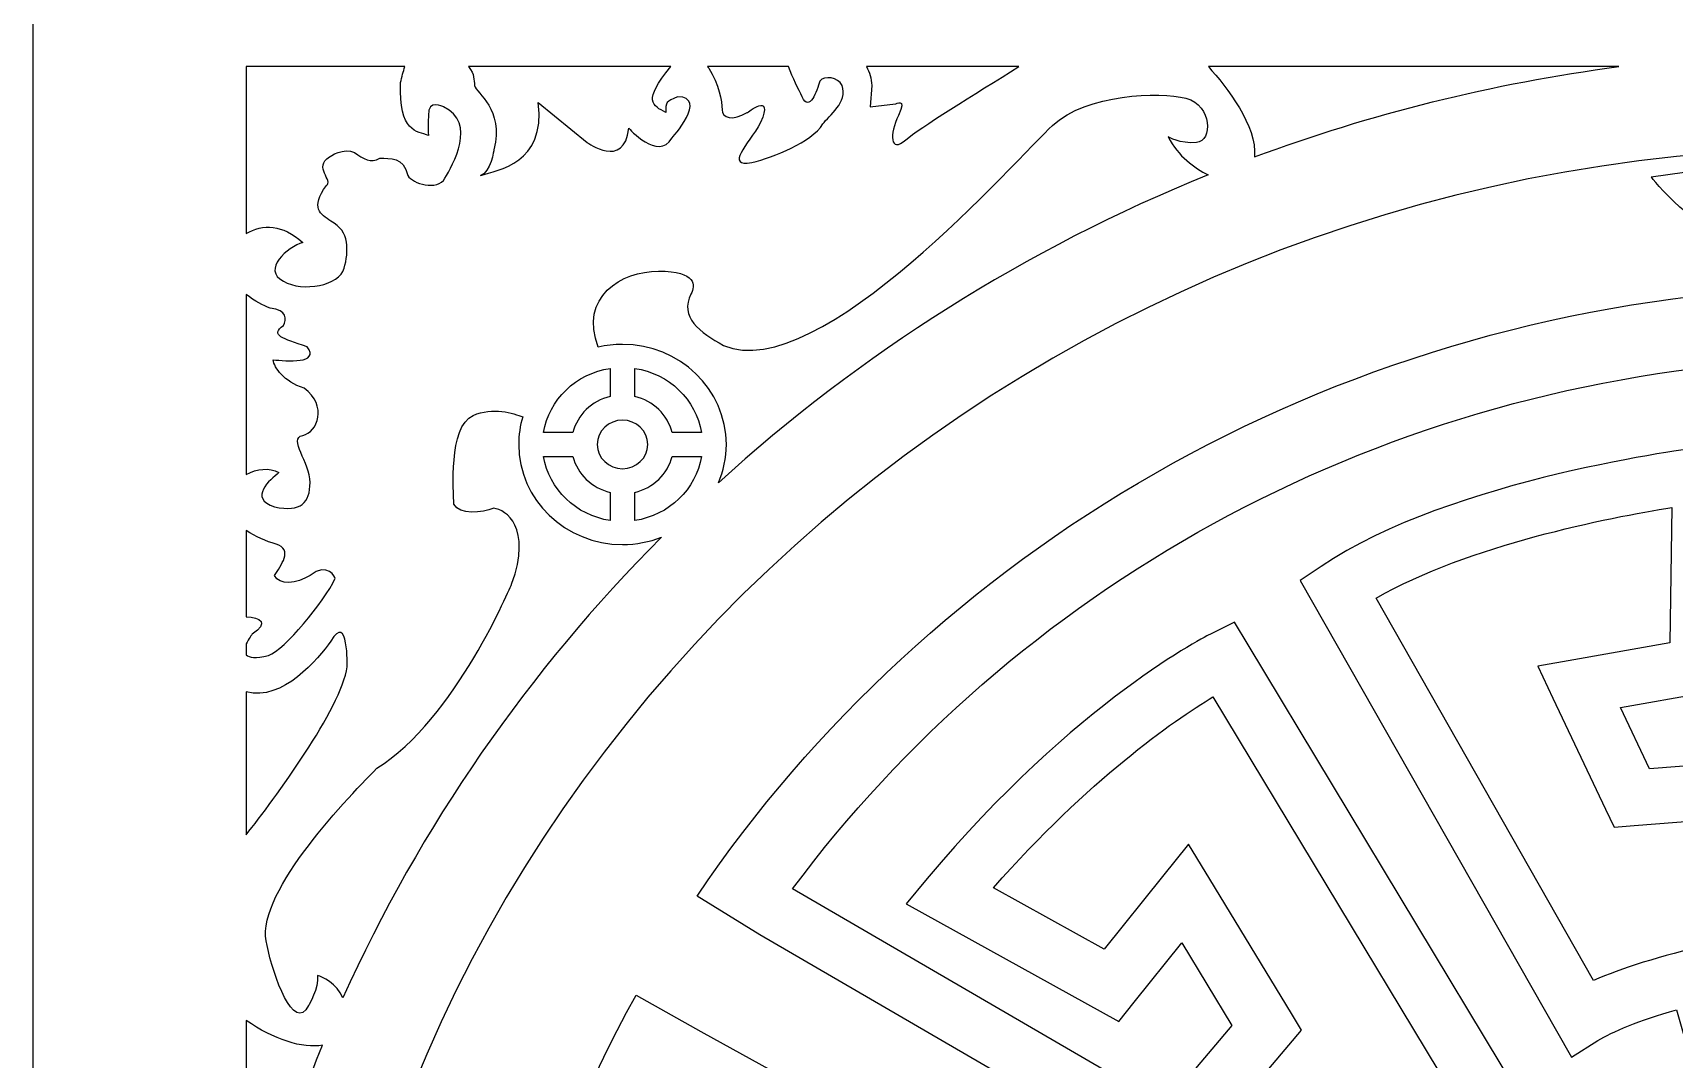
# Model space of a CAD drawing. Header units: centimetres. Extents: x 19 to 51.3, y -22.3 to 26.7.
# Drawn here: x 19.03 to 33.63, y 7.07 to 16.19 of the extents above; entities that cross this region are included whole.
import ezdxf

# ---------------------------------------------------------------- set-up
doc = ezdxf.new("R2010")
doc.units = ezdxf.units.CM
doc.header["$MEASUREMENT"] = 0
doc.layers.add('layer 1', color=7, linetype='Continuous')

msp = doc.modelspace()

# ---------------------------------------------------------------- linework, layer by layer
at = {"layer": 'layer 1', "color": 18}
for points, knots in [([(19.02931, 26.67519), (19.02931, 26.67519), (51.30372, 26.67519), (51.30372, 26.67519), (51.30372, 26.67519), (51.30372, 26.67519), (51.30372, -22.32481), (51.30372, -22.32481), (51.30372, -22.32481), (51.30372, -22.32481), (19.02931, -22.32481), (19.02931, -22.32481), (19.02931, -22.32481), (19.02931, -22.32481), (19.02931, 26.67519), (19.02931, 26.67519)], [0, 0, 0, 0, 0.2, 0.2, 0.2, 0.2, 0.4, 0.4, 0.4, 0.4, 0.6, 0.6, 0.6, 0.6, 1, 1, 1, 1]), ([(20.9278, 15.89378), (20.9278, 15.89378), (22.33841, 15.89378), (22.33841, 15.89378), (22.33841, 15.89378), (22.32445, 15.85057), (22.31192, 15.80273), (22.29942, 15.75211), (22.29942, 15.75211), (22.28623, 15.30761), (22.44441, 15.32031), (22.54986, 15.28221), (22.54986, 15.28221), (22.53667, 15.35841), (22.54986, 15.46001), (22.54986, 15.46001), (22.54986, 15.46001), (22.53667, 15.61241), (22.68167, 15.53621), (22.68167, 15.53621), (22.68167, 15.53621), (22.98485, 15.39651), (22.76077, 15.01551), (22.69486, 14.90121), (22.69486, 14.90121), (22.62894, 14.78691), (22.40486, 14.85041), (22.36532, 14.92661), (22.36532, 14.92661), (22.32577, 15.09171), (22.20714, 15.07901), (22.11488, 15.07901), (22.11488, 15.07901), (22.03578, 15.02821), (21.96988, 15.07901), (21.89078, 15.12981), (21.89078, 15.12981), (21.79851, 15.18061), (21.6667, 15.09171), (21.6667, 15.09171), (21.6667, 15.09171), (21.52171, 15.00281), (21.70623, 14.87581), (21.64034, 14.83771), (21.64034, 14.83771), (21.49534, 14.63451), (21.58761, 14.58371), (21.67988, 14.52021), (21.67988, 14.52021), (21.85124, 14.43131), (21.83807, 14.25351), (21.79851, 14.10111), (21.79851, 14.10111), (21.75897, 13.94871), (21.42942, 13.88521), (21.25809, 13.98681), (21.25809, 13.98681), (21.06036, 14.08841), (21.29762, 14.29161), (21.42942, 14.32971), (21.42942, 14.32971), (21.24875, 14.49413), (21.07574, 14.49647), (20.9278, 14.40973), (20.9278, 14.40973), (20.9278, 14.40973), (20.9278, 15.89378), (20.9278, 15.89378)], [0, 0, 0, 0, 0.05555556, 0.05555556, 0.05555556, 0.05555556, 0.11111111, 0.11111111, 0.11111111, 0.11111111, 0.16666667, 0.16666667, 0.16666667, 0.16666667, 0.22222222, 0.22222222, 0.22222222, 0.22222222, 0.27777778, 0.27777778, 0.27777778, 0.27777778, 0.33333333, 0.33333333, 0.33333333, 0.33333333, 0.38888889, 0.38888889, 0.38888889, 0.38888889, 0.44444444, 0.44444444, 0.44444444, 0.44444444, 0.5, 0.5, 0.5, 0.5, 0.55555556, 0.55555556, 0.55555556, 0.55555556, 0.61111111, 0.61111111, 0.61111111, 0.61111111, 0.66666667, 0.66666667, 0.66666667, 0.66666667, 0.72222222, 0.72222222, 0.72222222, 0.72222222, 0.77777778, 0.77777778, 0.77777778, 0.77777778, 0.83333333, 0.83333333, 0.83333333, 0.83333333, 0.88888889, 0.88888889, 0.88888889, 0.88888889, 1, 1, 1, 1]), ([(22.90335, 15.89378), (22.90335, 15.89378), (24.7028, 15.89378), (24.7028, 15.89378), (24.7028, 15.89378), (24.45016, 15.58616), (24.54161, 15.54819), (24.65889, 15.48541), (24.65889, 15.48541), (24.65889, 15.57431), (24.65889, 15.58701), (24.76434, 15.62511), (24.76434, 15.62511), (25.04115, 15.62511), (24.71162, 15.25681), (24.71162, 15.25681), (24.71162, 15.25681), (24.59298, 15.05361), (24.32936, 15.34571), (24.32936, 15.34571), (24.32936, 15.34571), (24.2898, 14.97741), (23.96028, 15.21871), (23.96028, 15.21871), (23.96028, 15.21871), (23.96028, 15.21871), (23.52529, 15.57431), (23.52529, 15.57431), (23.52529, 15.57431), (23.5912, 15.02821), (23.1694, 14.97741), (23.01121, 14.92661), (23.01121, 14.92661), (23.10348, 14.95201), (23.12985, 15.15521), (23.12985, 15.15521), (23.12985, 15.15521), (23.22212, 15.52351), (22.97167, 15.65051), (22.95848, 15.72671), (22.95848, 15.72671), (22.95015, 15.77491), (22.96291, 15.82308), (22.90335, 15.89378)], [0, 0, 0, 0, 0.08333333, 0.08333333, 0.08333333, 0.08333333, 0.16666667, 0.16666667, 0.16666667, 0.16666667, 0.25, 0.25, 0.25, 0.25, 0.33333333, 0.33333333, 0.33333333, 0.33333333, 0.41666667, 0.41666667, 0.41666667, 0.41666667, 0.5, 0.5, 0.5, 0.5, 0.58333333, 0.58333333, 0.58333333, 0.58333333, 0.66666667, 0.66666667, 0.66666667, 0.66666667, 0.75, 0.75, 0.75, 0.75, 0.83333333, 0.83333333, 0.83333333, 0.83333333, 1, 1, 1, 1]), ([(25.03121, 15.89378), (25.03121, 15.89378), (25.75165, 15.89378), (25.75165, 15.89378), (25.75165, 15.89378), (25.78644, 15.79262), (25.83975, 15.69258), (25.87159, 15.62511), (25.87159, 15.62511), (25.9375, 15.48541), (26.0034, 15.67591), (26.02977, 15.76481), (26.02977, 15.76481), (26.06932, 15.81561), (26.18794, 15.80291), (26.22749, 15.72671), (26.22749, 15.72671), (26.28021, 15.57431), (26.10885, 15.46001), (26.05613, 15.38381), (26.05613, 15.38381), (25.95067, 15.21871), (25.62115, 15.09171), (25.42342, 15.04091), (25.42342, 15.04091), (25.18615, 15.00281), (25.38388, 15.19331), (25.5025, 15.39651), (25.5025, 15.39651), (25.62115, 15.67591), (25.38388, 15.48541), (25.38388, 15.48541), (25.38388, 15.48541), (25.25206, 15.40921), (25.1598, 15.43461), (25.1598, 15.51081), (25.1598, 15.51081), (25.1598, 15.58701), (25.13343, 15.73941), (25.04115, 15.8791), (25.04115, 15.8791), (25.03781, 15.88415), (25.03451, 15.88903), (25.03121, 15.89378)], [0, 0, 0, 0, 0.08333333, 0.08333333, 0.08333333, 0.08333333, 0.16666667, 0.16666667, 0.16666667, 0.16666667, 0.25, 0.25, 0.25, 0.25, 0.33333333, 0.33333333, 0.33333333, 0.33333333, 0.41666667, 0.41666667, 0.41666667, 0.41666667, 0.5, 0.5, 0.5, 0.5, 0.58333333, 0.58333333, 0.58333333, 0.58333333, 0.66666667, 0.66666667, 0.66666667, 0.66666667, 0.75, 0.75, 0.75, 0.75, 0.83333333, 0.83333333, 0.83333333, 0.83333333, 1, 1, 1, 1]), ([(26.44512, 15.89378), (26.44512, 15.89378), (27.79943, 15.89378), (27.79943, 15.89378), (27.79943, 15.89378), (27.4113, 15.65231), (26.90627, 15.34219), (26.79429, 15.24411), (26.79429, 15.24411), (26.64929, 15.11711), (26.64929, 15.29491), (26.72838, 15.46001), (26.72838, 15.46001), (26.80747, 15.62511), (26.70201, 15.56161), (26.70201, 15.56161), (26.70201, 15.56161), (26.70201, 15.56161), (26.47793, 15.53621), (26.47793, 15.53621), (26.47793, 15.53621), (26.47793, 15.53621), (26.49112, 15.72671), (26.49112, 15.72671), (26.49112, 15.72671), (26.48794, 15.78793), (26.47019, 15.84395), (26.44512, 15.89378)], [0, 0, 0, 0, 0.125, 0.125, 0.125, 0.125, 0.25, 0.25, 0.25, 0.25, 0.375, 0.375, 0.375, 0.375, 0.5, 0.5, 0.5, 0.5, 0.625, 0.625, 0.625, 0.625, 0.75, 0.75, 0.75, 0.75, 1, 1, 1, 1]), ([(29.48458, 15.89378), (29.48458, 15.89378), (33.1344, 15.89378), (33.1344, 15.89378), (33.1344, 15.89378), (32.00894, 15.74548), (30.92392, 15.47284), (29.89501, 15.09114), (29.89501, 15.09114), (29.91918, 15.36612), (29.64834, 15.71192), (29.48458, 15.89378)], [0, 0, 0, 0, 0.25, 0.25, 0.25, 0.25, 0.5, 0.5, 0.5, 0.5, 1, 1, 1, 1]), ([(29.48393, 14.93246), (29.35839, 14.99238), (29.218, 15.09496), (29.1274, 15.26951), (29.1274, 15.26951), (29.1274, 15.26951), (29.23286, 15.20601), (29.37785, 15.21871), (29.37785, 15.21871), (29.52285, 15.23141), (29.52285, 15.54891), (29.28558, 15.61241), (29.28558, 15.61241), (29.04831, 15.67591), (28.40242, 15.65051), (28.09925, 15.37111), (28.09925, 15.37111), (27.79607, 15.09171), (26.01659, 13.04701), (25.17297, 13.41531), (25.17297, 13.41531), (24.96207, 13.52961), (24.77752, 13.66931), (24.88298, 13.87251), (24.88298, 13.87251), (24.92252, 13.94871), (24.9357, 14.07571), (24.59298, 14.07571), (24.59298, 14.07571), (24.26773, 14.07571), (23.88324, 13.84694), (24.05893, 13.40026), (24.05893, 13.40026), (24.128, 13.41624), (24.19998, 13.42474), (24.27402, 13.42474), (24.27402, 13.42474), (24.78259, 13.42474), (25.1974, 13.02508), (25.1974, 12.53508), (25.1974, 12.53508), (25.1974, 12.41466), (25.17234, 12.29975), (25.12699, 12.19483), (25.12699, 12.19483), (26.3867, 13.3414), (27.86046, 14.27458), (29.48393, 14.93246)], [0, 0, 0, 0, 0.07692308, 0.07692308, 0.07692308, 0.07692308, 0.15384615, 0.15384615, 0.15384615, 0.15384615, 0.23076923, 0.23076923, 0.23076923, 0.23076923, 0.30769231, 0.30769231, 0.30769231, 0.30769231, 0.38461538, 0.38461538, 0.38461538, 0.38461538, 0.46153846, 0.46153846, 0.46153846, 0.46153846, 0.53846154, 0.53846154, 0.53846154, 0.53846154, 0.61538462, 0.61538462, 0.61538462, 0.61538462, 0.69230769, 0.69230769, 0.69230769, 0.69230769, 0.76923077, 0.76923077, 0.76923077, 0.76923077, 0.84615385, 0.84615385, 0.84615385, 0.84615385, 1, 1, 1, 1]), ([(22.55856, -2.87354), (21.87809, -1.32631), (21.50132, 0.37123), (21.50132, 2.15035), (21.50132, 2.15035), (21.50132, 9.17751), (27.37314, 14.93411), (34.66375, 15.16311), (34.66375, 15.16311), (34.66375, 15.16311), (34.64312, 15.13278), (34.64312, 15.13278), (34.64312, 15.13278), (34.64312, 15.13278), (34.98276, 14.85402), (34.98276, 14.73282), (34.98276, 14.73282), (34.98276, 14.61162), (34.69343, 14.4783), (34.29088, 15.03582), (34.29088, 15.03582), (34.29088, 15.03582), (33.4229, 14.91462), (33.4229, 14.91462), (33.4229, 14.91462), (33.4229, 14.91462), (33.8506, 14.3571), (34.19025, 14.42982), (34.19025, 14.42982), (34.5299, 14.50254), (34.60538, 14.34498), (34.60538, 14.2359), (34.60538, 14.2359), (34.60538, 14.17596), (34.59779, 14.03917), (34.54711, 13.91803), (34.54711, 13.91803), (30.52601, 13.68238), (27.0143, 11.58723), (24.93724, 8.52122), (24.93724, 8.52122), (24.93724, 8.52122), (25.49565, 8.17496), (25.49565, 8.17496), (25.49565, 8.17496), (25.49565, 8.17496), (28.95783, 6.16373), (28.95783, 6.16373), (28.95783, 6.16373), (28.95783, 6.16373), (28.6595, 6.15267), (28.6595, 6.15267), (28.6595, 6.15267), (28.6595, 6.15267), (28.61102, 5.88798), (28.61102, 5.88798), (28.61102, 5.88798), (28.61102, 5.88798), (28.32013, 5.90355), (28.32013, 5.90355), (28.32013, 5.90355), (28.32013, 5.90355), (28.54638, 5.56101), (28.54638, 5.56101), (28.54638, 5.56101), (28.54638, 5.56101), (28.30397, 5.54544), (28.30397, 5.54544), (28.30397, 5.54544), (28.30397, 5.54544), (28.37001, 5.44206), (28.37001, 5.44206), (28.37001, 5.44206), (28.37001, 5.44206), (24.96979, 7.31792), (24.96979, 7.31792), (24.96979, 7.31792), (24.96979, 7.31792), (24.39541, 7.64095), (24.39541, 7.64095), (24.39541, 7.64095), (23.47198, 5.98145), (22.9476, 4.08892), (22.9476, 2.08245), (22.9476, 2.08245), (22.9476, 0.26991), (23.37572, -1.44951), (24.13914, -2.98832), (24.13914, -2.98832), (24.09047, -3.09262), (24.02838, -3.20384), (23.9092, -3.2171), (23.9092, -3.2171), (23.9092, -3.2171), (23.54424, -3.25203), (23.48551, -3.14481), (23.48551, -3.14481), (23.42683, -3.03761), (23.36533, -3.05524), (23.52172, -3.00307), (23.52172, -3.00307), (23.67802, -2.95094), (23.37549, -2.76216), (23.20493, -2.68445), (23.20493, -2.68445), (23.03432, -2.60682), (22.80129, -2.75279), (22.68194, -2.45708), (22.68194, -2.45708), (22.59563, -2.24296), (22.56752, -2.63881), (22.55856, -2.87354)], [0, 0, 0, 0, 0.03448276, 0.03448276, 0.03448276, 0.03448276, 0.06896552, 0.06896552, 0.06896552, 0.06896552, 0.10344828, 0.10344828, 0.10344828, 0.10344828, 0.13793103, 0.13793103, 0.13793103, 0.13793103, 0.17241379, 0.17241379, 0.17241379, 0.17241379, 0.20689655, 0.20689655, 0.20689655, 0.20689655, 0.24137931, 0.24137931, 0.24137931, 0.24137931, 0.27586207, 0.27586207, 0.27586207, 0.27586207, 0.31034483, 0.31034483, 0.31034483, 0.31034483, 0.34482759, 0.34482759, 0.34482759, 0.34482759, 0.37931034, 0.37931034, 0.37931034, 0.37931034, 0.4137931, 0.4137931, 0.4137931, 0.4137931, 0.44827586, 0.44827586, 0.44827586, 0.44827586, 0.48275862, 0.48275862, 0.48275862, 0.48275862, 0.51724138, 0.51724138, 0.51724138, 0.51724138, 0.55172414, 0.55172414, 0.55172414, 0.55172414, 0.5862069, 0.5862069, 0.5862069, 0.5862069, 0.62068966, 0.62068966, 0.62068966, 0.62068966, 0.65517241, 0.65517241, 0.65517241, 0.65517241, 0.68965517, 0.68965517, 0.68965517, 0.68965517, 0.72413793, 0.72413793, 0.72413793, 0.72413793, 0.75862069, 0.75862069, 0.75862069, 0.75862069, 0.79310345, 0.79310345, 0.79310345, 0.79310345, 0.82758621, 0.82758621, 0.82758621, 0.82758621, 0.86206897, 0.86206897, 0.86206897, 0.86206897, 0.89655172, 0.89655172, 0.89655172, 0.89655172, 0.93103448, 0.93103448, 0.93103448, 0.93103448, 1, 1, 1, 1]), ([(36.02396, 13.92049), (36.12089, 13.91511), (36.21743, 13.90834), (36.31377, 13.90081), (36.31377, 13.90081), (36.26546, 13.95882), (36.23181, 14.01521), (36.22812, 14.0541), (36.22812, 14.0541), (36.21556, 14.18742), (35.88848, 14.32074), (35.90107, 14.1147), (35.90107, 14.1147), (35.91365, 13.90866), (35.80042, 13.73898), (35.72496, 13.7511), (35.72496, 13.7511), (35.64948, 13.76322), (35.66206, 13.54506), (35.75011, 13.54506), (35.75011, 13.54506), (35.83817, 13.54506), (35.96397, 13.35332), (35.88848, 13.16934), (35.88848, 13.16934), (35.81301, 12.98536), (35.71236, 12.96193), (35.39788, 12.99966), (35.39788, 12.99966), (35.08342, 13.07375), (35.12114, 13.5087), (35.27209, 13.49658), (35.27209, 13.49658), (35.42305, 13.48446), (35.38531, 13.6905), (35.38531, 13.6905), (35.38531, 13.6905), (35.20919, 13.70262), (35.18404, 13.9329), (35.19662, 14.02986), (35.19662, 14.02986), (35.209, 14.12541), (35.11147, 14.23268), (34.91603, 13.93425), (34.91603, 13.93425), (34.93472, 13.93482), (34.95335, 13.93564), (34.97204, 13.93612), (34.97204, 13.93612), (34.97204, 13.93612), (34.98785, 13.2982), (34.98785, 13.2982), (34.98785, 13.2982), (34.98785, 13.2982), (34.98856, 9.50982), (34.98856, 9.50982), (34.98856, 9.50982), (34.98856, 9.50982), (34.98857, 9.28368), (34.98857, 9.28368), (34.98857, 9.28368), (34.98857, 9.28368), (34.75168, 9.26493), (34.75168, 9.26493), (34.75168, 9.26493), (34.75168, 9.26493), (33.27111, 9.14732), (33.27111, 9.14732), (33.27111, 9.14732), (33.27111, 9.14732), (33.09246, 9.1331), (33.09246, 9.1331), (33.09246, 9.1331), (33.09246, 9.1331), (33.0172, 9.2917), (33.0172, 9.2917), (33.0172, 9.2917), (33.0172, 9.2917), (32.54846, 10.27956), (32.54846, 10.27956), (32.54846, 10.27956), (32.54846, 10.27956), (32.41365, 10.56393), (32.41365, 10.56393), (32.41365, 10.56393), (32.41365, 10.56393), (32.73622, 10.62111), (32.73622, 10.62111), (32.73622, 10.62111), (32.73622, 10.62111), (33.58892, 10.77243), (33.58892, 10.77243), (33.58892, 10.77243), (33.58892, 10.77243), (33.6065, 11.9756), (33.6065, 11.9756), (33.6065, 11.9756), (33.04562, 11.88487), (31.80273, 11.64199), (30.97557, 11.16807), (30.97557, 11.16807), (30.97557, 11.16807), (32.91101, 7.77035), (32.91101, 7.77035), (32.91101, 7.77035), (33.3938, 7.98014), (34.32467, 8.2385), (35.42443, 8.2434), (35.42443, 8.2434), (36.20069, 8.2469), (37.067, 8.12658), (37.92906, 7.77783), (37.92906, 7.77783), (37.92906, 7.77783), (39.93062, 11.11275), (39.93062, 11.11275), (39.93062, 11.11275), (39.56363, 11.30001), (38.71823, 11.67227), (37.42971, 11.90033), (37.42971, 11.90033), (37.42971, 11.90033), (37.42966, 10.8051), (37.42966, 10.8051), (37.42966, 10.8051), (37.42966, 10.8051), (38.26754, 10.69356), (38.26754, 10.69356), (38.26754, 10.69356), (38.26754, 10.69356), (38.64404, 10.64351), (38.64404, 10.64351), (38.64404, 10.64351), (38.64404, 10.64351), (38.45714, 10.33005), (38.45714, 10.33005), (38.45714, 10.33005), (38.45714, 10.33005), (37.74186, 9.1305), (37.74186, 9.1305), (37.74186, 9.1305), (37.74186, 9.1305), (37.65282, 8.9811), (37.65282, 8.9811), (37.65282, 8.9811), (37.65282, 8.9811), (37.47691, 9.00903), (37.47691, 9.00903), (37.47691, 9.00903), (37.47691, 9.00903), (36.14505, 9.22078), (36.14505, 9.22078), (36.14505, 9.22078), (36.14505, 9.22078), (35.92437, 9.2558), (35.92437, 9.2558), (35.92437, 9.2558), (35.92437, 9.2558), (35.92917, 9.46752), (35.92917, 9.46752), (35.92917, 9.46752), (35.92917, 9.46752), (36.0176, 13.28102), (36.0176, 13.28102), (36.0176, 13.28102), (36.0176, 13.28102), (36.02396, 13.92049), (36.02396, 13.92049)], [0, 0, 0, 0, 0.02325581, 0.02325581, 0.02325581, 0.02325581, 0.04651163, 0.04651163, 0.04651163, 0.04651163, 0.06976744, 0.06976744, 0.06976744, 0.06976744, 0.09302326, 0.09302326, 0.09302326, 0.09302326, 0.11627907, 0.11627907, 0.11627907, 0.11627907, 0.13953488, 0.13953488, 0.13953488, 0.13953488, 0.1627907, 0.1627907, 0.1627907, 0.1627907, 0.18604651, 0.18604651, 0.18604651, 0.18604651, 0.20930233, 0.20930233, 0.20930233, 0.20930233, 0.23255814, 0.23255814, 0.23255814, 0.23255814, 0.25581395, 0.25581395, 0.25581395, 0.25581395, 0.27906977, 0.27906977, 0.27906977, 0.27906977, 0.30232558, 0.30232558, 0.30232558, 0.30232558, 0.3255814, 0.3255814, 0.3255814, 0.3255814, 0.34883721, 0.34883721, 0.34883721, 0.34883721, 0.37209302, 0.37209302, 0.37209302, 0.37209302, 0.39534884, 0.39534884, 0.39534884, 0.39534884, 0.41860465, 0.41860465, 0.41860465, 0.41860465, 0.44186047, 0.44186047, 0.44186047, 0.44186047, 0.46511628, 0.46511628, 0.46511628, 0.46511628, 0.48837209, 0.48837209, 0.48837209, 0.48837209, 0.51162791, 0.51162791, 0.51162791, 0.51162791, 0.53488372, 0.53488372, 0.53488372, 0.53488372, 0.55813953, 0.55813953, 0.55813953, 0.55813953, 0.58139535, 0.58139535, 0.58139535, 0.58139535, 0.60465116, 0.60465116, 0.60465116, 0.60465116, 0.62790698, 0.62790698, 0.62790698, 0.62790698, 0.65116279, 0.65116279, 0.65116279, 0.65116279, 0.6744186, 0.6744186, 0.6744186, 0.6744186, 0.69767442, 0.69767442, 0.69767442, 0.69767442, 0.72093023, 0.72093023, 0.72093023, 0.72093023, 0.74418605, 0.74418605, 0.74418605, 0.74418605, 0.76744186, 0.76744186, 0.76744186, 0.76744186, 0.79069767, 0.79069767, 0.79069767, 0.79069767, 0.81395349, 0.81395349, 0.81395349, 0.81395349, 0.8372093, 0.8372093, 0.8372093, 0.8372093, 0.86046512, 0.86046512, 0.86046512, 0.86046512, 0.88372093, 0.88372093, 0.88372093, 0.88372093, 0.90697674, 0.90697674, 0.90697674, 0.90697674, 0.93023256, 0.93023256, 0.93023256, 0.93023256, 0.95348837, 0.95348837, 0.95348837, 0.95348837, 1, 1, 1, 1]), ([(20.9278, 12.26756), (20.9278, 12.26756), (20.9278, 13.8675), (20.9278, 13.8675), (20.9278, 13.8675), (21.00159, 13.81017), (21.08307, 13.76814), (21.13945, 13.74551), (21.13945, 13.74551), (21.29762, 13.73281), (21.28445, 13.64391), (21.25809, 13.59311), (21.25809, 13.59311), (21.13945, 13.50421), (21.2449, 13.47881), (21.46898, 13.40261), (21.46898, 13.40261), (21.58761, 13.25021), (21.28445, 13.27561), (21.16581, 13.28831), (21.16581, 13.28831), (21.17899, 13.21211), (21.25809, 13.09781), (21.44261, 13.03431), (21.44261, 13.03431), (21.65352, 12.88191), (21.56125, 12.64061), (21.42942, 12.61521), (21.42942, 12.61521), (21.29762, 12.58981), (21.49534, 12.37391), (21.49534, 12.19611), (21.49534, 12.19611), (21.49534, 12.01832), (21.41626, 11.92942), (21.17899, 11.98021), (21.17899, 11.98021), (20.94173, 12.05642), (21.13945, 12.22152), (21.21854, 12.28502), (21.21854, 12.28502), (21.12942, 12.33185), (21.02539, 12.32112), (20.9278, 12.26756)], [0, 0, 0, 0, 0.08333333, 0.08333333, 0.08333333, 0.08333333, 0.16666667, 0.16666667, 0.16666667, 0.16666667, 0.25, 0.25, 0.25, 0.25, 0.33333333, 0.33333333, 0.33333333, 0.33333333, 0.41666667, 0.41666667, 0.41666667, 0.41666667, 0.5, 0.5, 0.5, 0.5, 0.58333333, 0.58333333, 0.58333333, 0.58333333, 0.66666667, 0.66666667, 0.66666667, 0.66666667, 0.75, 0.75, 0.75, 0.75, 0.83333333, 0.83333333, 0.83333333, 0.83333333, 1, 1, 1, 1]), ([(23.57208, 12.64114), (23.57208, 12.64114), (23.832, 12.64114), (23.832, 12.64114), (23.832, 12.64114), (23.87264, 12.79795), (24.00117, 12.92181), (24.16392, 12.96097), (24.16392, 12.96097), (24.16392, 12.96097), (24.16392, 13.21137), (24.16392, 13.21137), (24.16392, 13.21137), (23.86041, 13.16556), (23.61959, 12.93357), (23.57208, 12.64114)], [0, 0, 0, 0, 0.2, 0.2, 0.2, 0.2, 0.4, 0.4, 0.4, 0.4, 0.6, 0.6, 0.6, 0.6, 1, 1, 1, 1]), ([(24.38409, 12.96097), (24.54686, 12.92181), (24.6754, 12.79795), (24.71602, 12.64114), (24.71602, 12.64114), (24.71602, 12.64114), (24.97593, 12.64114), (24.97593, 12.64114), (24.97593, 12.64114), (24.92842, 12.93357), (24.68761, 13.16556), (24.38409, 13.21137), (24.38409, 13.21137), (24.38409, 13.21137), (24.38409, 12.96097), (24.38409, 12.96097)], [0, 0, 0, 0, 0.2, 0.2, 0.2, 0.2, 0.4, 0.4, 0.4, 0.4, 0.6, 0.6, 0.6, 0.6, 1, 1, 1, 1]), ([(31.25201, 6.06643), (31.25201, 6.06643), (31.91581, 5.45181), (31.91581, 5.45181), (31.91581, 5.45181), (31.93295, 5.46837), (31.95024, 5.48482), (31.96766, 5.50115), (31.96766, 5.50115), (32.50714, 6.0072), (33.16611, 6.39675), (33.89924, 6.62703), (33.89924, 6.62703), (33.89924, 6.62703), (33.64757, 7.51078), (33.64757, 7.51078), (33.64757, 7.51078), (33.31575, 7.41663), (33.07258, 7.31299), (32.94954, 7.23528), (32.94954, 7.23528), (32.94954, 7.23528), (32.71549, 7.08762), (32.71549, 7.08762), (32.71549, 7.08762), (32.71549, 7.08762), (32.58118, 7.32332), (32.58118, 7.32332), (32.58118, 7.32332), (32.58118, 7.32332), (30.41063, 11.13365), (30.41063, 11.13365), (30.41063, 11.13365), (30.41063, 11.13365), (30.30184, 11.32473), (30.30184, 11.32473), (30.30184, 11.32473), (30.30184, 11.32473), (30.48696, 11.4503), (30.48696, 11.4503), (30.48696, 11.4503), (31.64867, 12.23792), (33.82915, 12.50388), (33.83551, 12.50467), (33.83551, 12.50467), (33.83551, 12.50467), (34.12861, 12.5412), (34.12861, 12.5412), (34.12861, 12.5412), (34.12861, 12.5412), (34.12448, 12.25875), (34.12448, 12.25875), (34.12448, 12.25875), (34.12448, 12.25875), (34.0999, 10.56529), (34.0999, 10.56529), (34.0999, 10.56529), (34.0999, 10.56529), (34.09692, 10.36392), (34.09692, 10.36392), (34.09692, 10.36392), (34.09692, 10.36392), (33.88906, 10.3272), (33.88906, 10.3272), (33.88906, 10.3272), (33.88906, 10.3272), (33.15103, 10.19635), (33.15103, 10.19635), (33.15103, 10.19635), (33.15103, 10.19635), (33.40951, 9.65132), (33.40951, 9.65132), (33.40951, 9.65132), (33.40951, 9.65132), (34.47483, 9.73592), (34.47483, 9.73592), (34.47483, 9.73592), (34.47483, 9.73592), (34.47402, 13.2737), (34.47402, 13.2737), (34.47402, 13.2737), (30.8984, 13.03059), (27.75835, 11.23301), (25.78634, 8.58428), (25.78634, 8.58428), (25.78634, 8.58428), (29.09381, 6.66299), (29.09381, 6.66299), (29.09381, 6.66299), (29.09381, 6.66299), (29.69271, 7.37112), (29.69271, 7.37112), (29.69271, 7.37112), (29.69271, 7.37112), (29.24755, 8.10459), (29.24755, 8.10459), (29.24755, 8.10459), (29.24755, 8.10459), (28.82551, 7.57801), (28.82551, 7.57801), (28.82551, 7.57801), (28.82551, 7.57801), (28.68821, 7.4066), (28.68821, 7.4066), (28.68821, 7.4066), (28.68821, 7.4066), (26.79739, 8.45017), (26.79739, 8.45017), (26.79739, 8.45017), (26.79739, 8.45017), (26.98488, 8.67542), (26.98488, 8.67542), (26.98488, 8.67542), (28.30171, 10.25756), (29.49907, 10.84743), (29.50237, 10.84913), (29.50237, 10.84913), (29.50237, 10.84913), (29.7167, 10.95635), (29.7167, 10.95635), (29.7167, 10.95635), (29.7167, 10.95635), (29.83792, 10.75528), (29.83792, 10.75528), (29.83792, 10.75528), (29.83792, 10.75528), (32.09024, 7.01993), (32.09024, 7.01993), (32.09024, 7.01993), (32.09024, 7.01993), (32.20882, 6.82322), (32.20882, 6.82322), (32.20882, 6.82322), (32.20882, 6.82322), (32.01561, 6.69232), (32.01561, 6.69232), (32.01561, 6.69232), (31.73197, 6.49999), (31.47835, 6.28883), (31.25201, 6.06643)], [0, 0, 0, 0, 0.02777778, 0.02777778, 0.02777778, 0.02777778, 0.05555556, 0.05555556, 0.05555556, 0.05555556, 0.08333333, 0.08333333, 0.08333333, 0.08333333, 0.11111111, 0.11111111, 0.11111111, 0.11111111, 0.13888889, 0.13888889, 0.13888889, 0.13888889, 0.16666667, 0.16666667, 0.16666667, 0.16666667, 0.19444444, 0.19444444, 0.19444444, 0.19444444, 0.22222222, 0.22222222, 0.22222222, 0.22222222, 0.25, 0.25, 0.25, 0.25, 0.27777778, 0.27777778, 0.27777778, 0.27777778, 0.30555556, 0.30555556, 0.30555556, 0.30555556, 0.33333333, 0.33333333, 0.33333333, 0.33333333, 0.36111111, 0.36111111, 0.36111111, 0.36111111, 0.38888889, 0.38888889, 0.38888889, 0.38888889, 0.41666667, 0.41666667, 0.41666667, 0.41666667, 0.44444444, 0.44444444, 0.44444444, 0.44444444, 0.47222222, 0.47222222, 0.47222222, 0.47222222, 0.5, 0.5, 0.5, 0.5, 0.52777778, 0.52777778, 0.52777778, 0.52777778, 0.55555556, 0.55555556, 0.55555556, 0.55555556, 0.58333333, 0.58333333, 0.58333333, 0.58333333, 0.61111111, 0.61111111, 0.61111111, 0.61111111, 0.63888889, 0.63888889, 0.63888889, 0.63888889, 0.66666667, 0.66666667, 0.66666667, 0.66666667, 0.69444444, 0.69444444, 0.69444444, 0.69444444, 0.72222222, 0.72222222, 0.72222222, 0.72222222, 0.75, 0.75, 0.75, 0.75, 0.77777778, 0.77777778, 0.77777778, 0.77777778, 0.80555556, 0.80555556, 0.80555556, 0.80555556, 0.83333333, 0.83333333, 0.83333333, 0.83333333, 0.86111111, 0.86111111, 0.86111111, 0.86111111, 0.88888889, 0.88888889, 0.88888889, 0.88888889, 0.91666667, 0.91666667, 0.91666667, 0.91666667, 0.94444444, 0.94444444, 0.94444444, 0.94444444, 1, 1, 1, 1]), ([(24.62003, 11.71045), (24.51307, 11.66856), (24.39625, 11.64541), (24.27402, 11.64541), (24.27402, 11.64541), (23.76542, 11.64541), (23.35062, 12.04507), (23.35062, 12.53508), (23.35062, 12.53508), (23.35062, 12.6201), (23.36314, 12.70242), (23.38645, 12.78038), (23.38645, 12.78038), (23.30773, 12.81194), (23.11758, 12.87112), (22.94531, 12.79301), (22.94531, 12.79301), (22.72122, 12.69141), (22.77394, 12.10722), (22.77394, 12.00562), (22.77394, 12.00562), (22.82667, 11.90402), (23.0244, 11.92942), (23.12985, 11.96752), (23.12985, 11.96752), (23.23529, 11.95482), (23.47257, 11.80242), (23.28802, 11.29442), (23.28802, 11.29442), (23.28802, 11.29442), (22.78712, 10.08792), (22.08851, 9.65612), (22.08851, 9.65612), (21.78534, 9.35132), (20.98127, 8.50043), (21.11308, 8.08133), (21.11308, 8.08133), (21.16581, 7.81463), (21.35035, 7.29393), (21.48216, 7.54793), (21.48216, 7.54793), (21.48216, 7.54793), (21.57442, 7.70033), (21.56125, 7.81463), (21.56125, 7.81463), (21.60264, 7.80665), (21.73242, 7.74358), (21.78731, 7.61598), (21.78731, 7.61598), (22.4744, 9.14012), (23.43873, 10.52482), (24.62003, 11.71045)], [0, 0, 0, 0, 0.07142857, 0.07142857, 0.07142857, 0.07142857, 0.14285714, 0.14285714, 0.14285714, 0.14285714, 0.21428571, 0.21428571, 0.21428571, 0.21428571, 0.28571429, 0.28571429, 0.28571429, 0.28571429, 0.35714286, 0.35714286, 0.35714286, 0.35714286, 0.42857143, 0.42857143, 0.42857143, 0.42857143, 0.5, 0.5, 0.5, 0.5, 0.57142857, 0.57142857, 0.57142857, 0.57142857, 0.64285714, 0.64285714, 0.64285714, 0.64285714, 0.71428571, 0.71428571, 0.71428571, 0.71428571, 0.78571429, 0.78571429, 0.78571429, 0.78571429, 0.85714286, 0.85714286, 0.85714286, 0.85714286, 1, 1, 1, 1]), ([(24.27402, 12.75113), (24.39755, 12.75113), (24.49826, 12.6541), (24.49826, 12.53508), (24.49826, 12.53508), (24.49826, 12.41606), (24.39755, 12.31902), (24.27402, 12.31902), (24.27402, 12.31902), (24.15048, 12.31902), (24.04976, 12.41606), (24.04976, 12.53508), (24.04976, 12.53508), (24.04976, 12.6541), (24.15048, 12.75113), (24.27402, 12.75113)], [0, 0, 0, 0, 0.2, 0.2, 0.2, 0.2, 0.4, 0.4, 0.4, 0.4, 0.6, 0.6, 0.6, 0.6, 1, 1, 1, 1]), ([(23.83202, 12.42901), (23.83202, 12.42901), (23.57208, 12.42901), (23.57208, 12.42901), (23.57208, 12.42901), (23.61965, 12.13661), (23.86043, 11.90457), (24.16392, 11.85878), (24.16392, 11.85878), (24.16392, 11.85878), (24.16392, 12.10922), (24.16392, 12.10922), (24.16392, 12.10922), (24.00119, 12.14837), (23.87266, 12.27224), (23.83202, 12.42901)], [0, 0, 0, 0, 0.2, 0.2, 0.2, 0.2, 0.4, 0.4, 0.4, 0.4, 0.6, 0.6, 0.6, 0.6, 1, 1, 1, 1]), ([(24.716, 12.42901), (24.67535, 12.27224), (24.54684, 12.14837), (24.38409, 12.10922), (24.38409, 12.10922), (24.38409, 12.10922), (24.38409, 11.85878), (24.38409, 11.85878), (24.38409, 11.85878), (24.68759, 11.90457), (24.92837, 12.13661), (24.97593, 12.42901), (24.97593, 12.42901), (24.97593, 12.42901), (24.716, 12.42901), (24.716, 12.42901)], [0, 0, 0, 0, 0.2, 0.2, 0.2, 0.2, 0.4, 0.4, 0.4, 0.4, 0.6, 0.6, 0.6, 0.6, 1, 1, 1, 1]), ([(20.9278, 10.66568), (20.9278, 10.66568), (20.9278, 10.76154), (20.9278, 10.76154), (20.9278, 10.76154), (20.94754, 10.80785), (20.98127, 10.84992), (20.98127, 10.84992), (20.98127, 10.84992), (21.13443, 10.94829), (21.05279, 10.99905), (20.9278, 11.00218), (20.9278, 11.00218), (20.9278, 11.00218), (20.9278, 11.77069), (20.9278, 11.77069), (20.9278, 11.77069), (21.00941, 11.71603), (21.10478, 11.67218), (21.19218, 11.65002), (21.19218, 11.65002), (21.35035, 11.59922), (21.23172, 11.45952), (21.17899, 11.37062), (21.17899, 11.37062), (21.21854, 11.28172), (21.37672, 11.29442), (21.49534, 11.37062), (21.49534, 11.37062), (21.65352, 11.49762), (21.71942, 11.34522), (21.71942, 11.34522), (21.71942, 11.34522), (21.61397, 11.12932), (21.27126, 10.71022), (21.12626, 10.65942), (21.12626, 10.65942), (21.00872, 10.63111), (20.95141, 10.64019), (20.9278, 10.66568)], [0, 0, 0, 0, 0.09090909, 0.09090909, 0.09090909, 0.09090909, 0.18181818, 0.18181818, 0.18181818, 0.18181818, 0.27272727, 0.27272727, 0.27272727, 0.27272727, 0.36363636, 0.36363636, 0.36363636, 0.36363636, 0.45454545, 0.45454545, 0.45454545, 0.45454545, 0.54545455, 0.54545455, 0.54545455, 0.54545455, 0.63636364, 0.63636364, 0.63636364, 0.63636364, 0.72727273, 0.72727273, 0.72727273, 0.72727273, 0.81818182, 0.81818182, 0.81818182, 0.81818182, 1, 1, 1, 1]), ([(20.9278, 9.06499), (20.9278, 9.06499), (20.9278, 10.33712), (20.9278, 10.33712), (20.9278, 10.33712), (21.24896, 10.24616), (21.57014, 10.63262), (21.67988, 10.78642), (21.67988, 10.78642), (21.83807, 11.05312), (21.82488, 10.55782), (21.82488, 10.55782), (21.82488, 10.55782), (21.77264, 10.18535), (21.1739, 9.38212), (20.9278, 9.06499)], [0, 0, 0, 0, 0.2, 0.2, 0.2, 0.2, 0.4, 0.4, 0.4, 0.4, 0.6, 0.6, 0.6, 0.6, 1, 1, 1, 1]), ([(29.72607, 5.96583), (29.72607, 5.96583), (30.16241, 6.26166), (30.16241, 6.26166), (30.16241, 6.26166), (30.16241, 6.26166), (30.25269, 5.67764), (30.25269, 5.67764), (30.25269, 5.67764), (30.59, 6.13296), (31.01158, 6.57585), (31.53384, 6.96079), (31.53384, 6.96079), (31.53384, 6.96079), (29.52533, 10.29187), (29.52533, 10.29187), (29.52533, 10.29187), (29.17431, 10.07817), (28.41879, 9.55646), (27.57294, 8.59256), (27.57294, 8.59256), (27.57294, 8.59256), (28.55923, 8.04812), (28.55923, 8.04812), (28.55923, 8.04812), (28.55923, 8.04812), (29.07616, 8.69314), (29.07616, 8.69314), (29.07616, 8.69314), (29.07616, 8.69314), (29.30842, 8.98304), (29.30842, 8.98304), (29.30842, 8.98304), (29.30842, 8.98304), (29.49787, 8.67102), (29.49787, 8.67102), (29.49787, 8.67102), (29.49787, 8.67102), (30.22264, 7.47674), (30.22264, 7.47674), (30.22264, 7.47674), (30.22264, 7.47674), (30.31289, 7.328), (30.31289, 7.328), (30.31289, 7.328), (30.31289, 7.328), (30.20028, 7.19484), (30.20028, 7.19484), (30.20028, 7.19484), (30.20028, 7.19484), (29.4891, 6.35397), (29.4891, 6.35397), (29.4891, 6.35397), (29.4891, 6.35397), (29.72607, 5.96583), (29.72607, 5.96583)], [0, 0, 0, 0, 0.06666667, 0.06666667, 0.06666667, 0.06666667, 0.13333333, 0.13333333, 0.13333333, 0.13333333, 0.2, 0.2, 0.2, 0.2, 0.26666667, 0.26666667, 0.26666667, 0.26666667, 0.33333333, 0.33333333, 0.33333333, 0.33333333, 0.4, 0.4, 0.4, 0.4, 0.46666667, 0.46666667, 0.46666667, 0.46666667, 0.53333333, 0.53333333, 0.53333333, 0.53333333, 0.6, 0.6, 0.6, 0.6, 0.66666667, 0.66666667, 0.66666667, 0.66666667, 0.73333333, 0.73333333, 0.73333333, 0.73333333, 0.8, 0.8, 0.8, 0.8, 0.86666667, 0.86666667, 0.86666667, 0.86666667, 1, 1, 1, 1]), ([(20.9278, 5.03932), (20.9278, 5.03932), (20.9278, 7.4152), (20.9278, 7.4152), (20.9278, 7.4152), (21.16733, 7.24756), (21.4329, 7.16075), (21.60602, 7.19579), (21.60602, 7.19579), (21.32126, 6.50214), (21.09337, 5.78155), (20.9278, 5.03932)], [0, 0, 0, 0, 0.25, 0.25, 0.25, 0.25, 0.5, 0.5, 0.5, 0.5, 1, 1, 1, 1])]:
    msp.add_open_spline(points, degree=3, knots=knots, dxfattribs=at)

doc.saveas('drawing.dxf')
